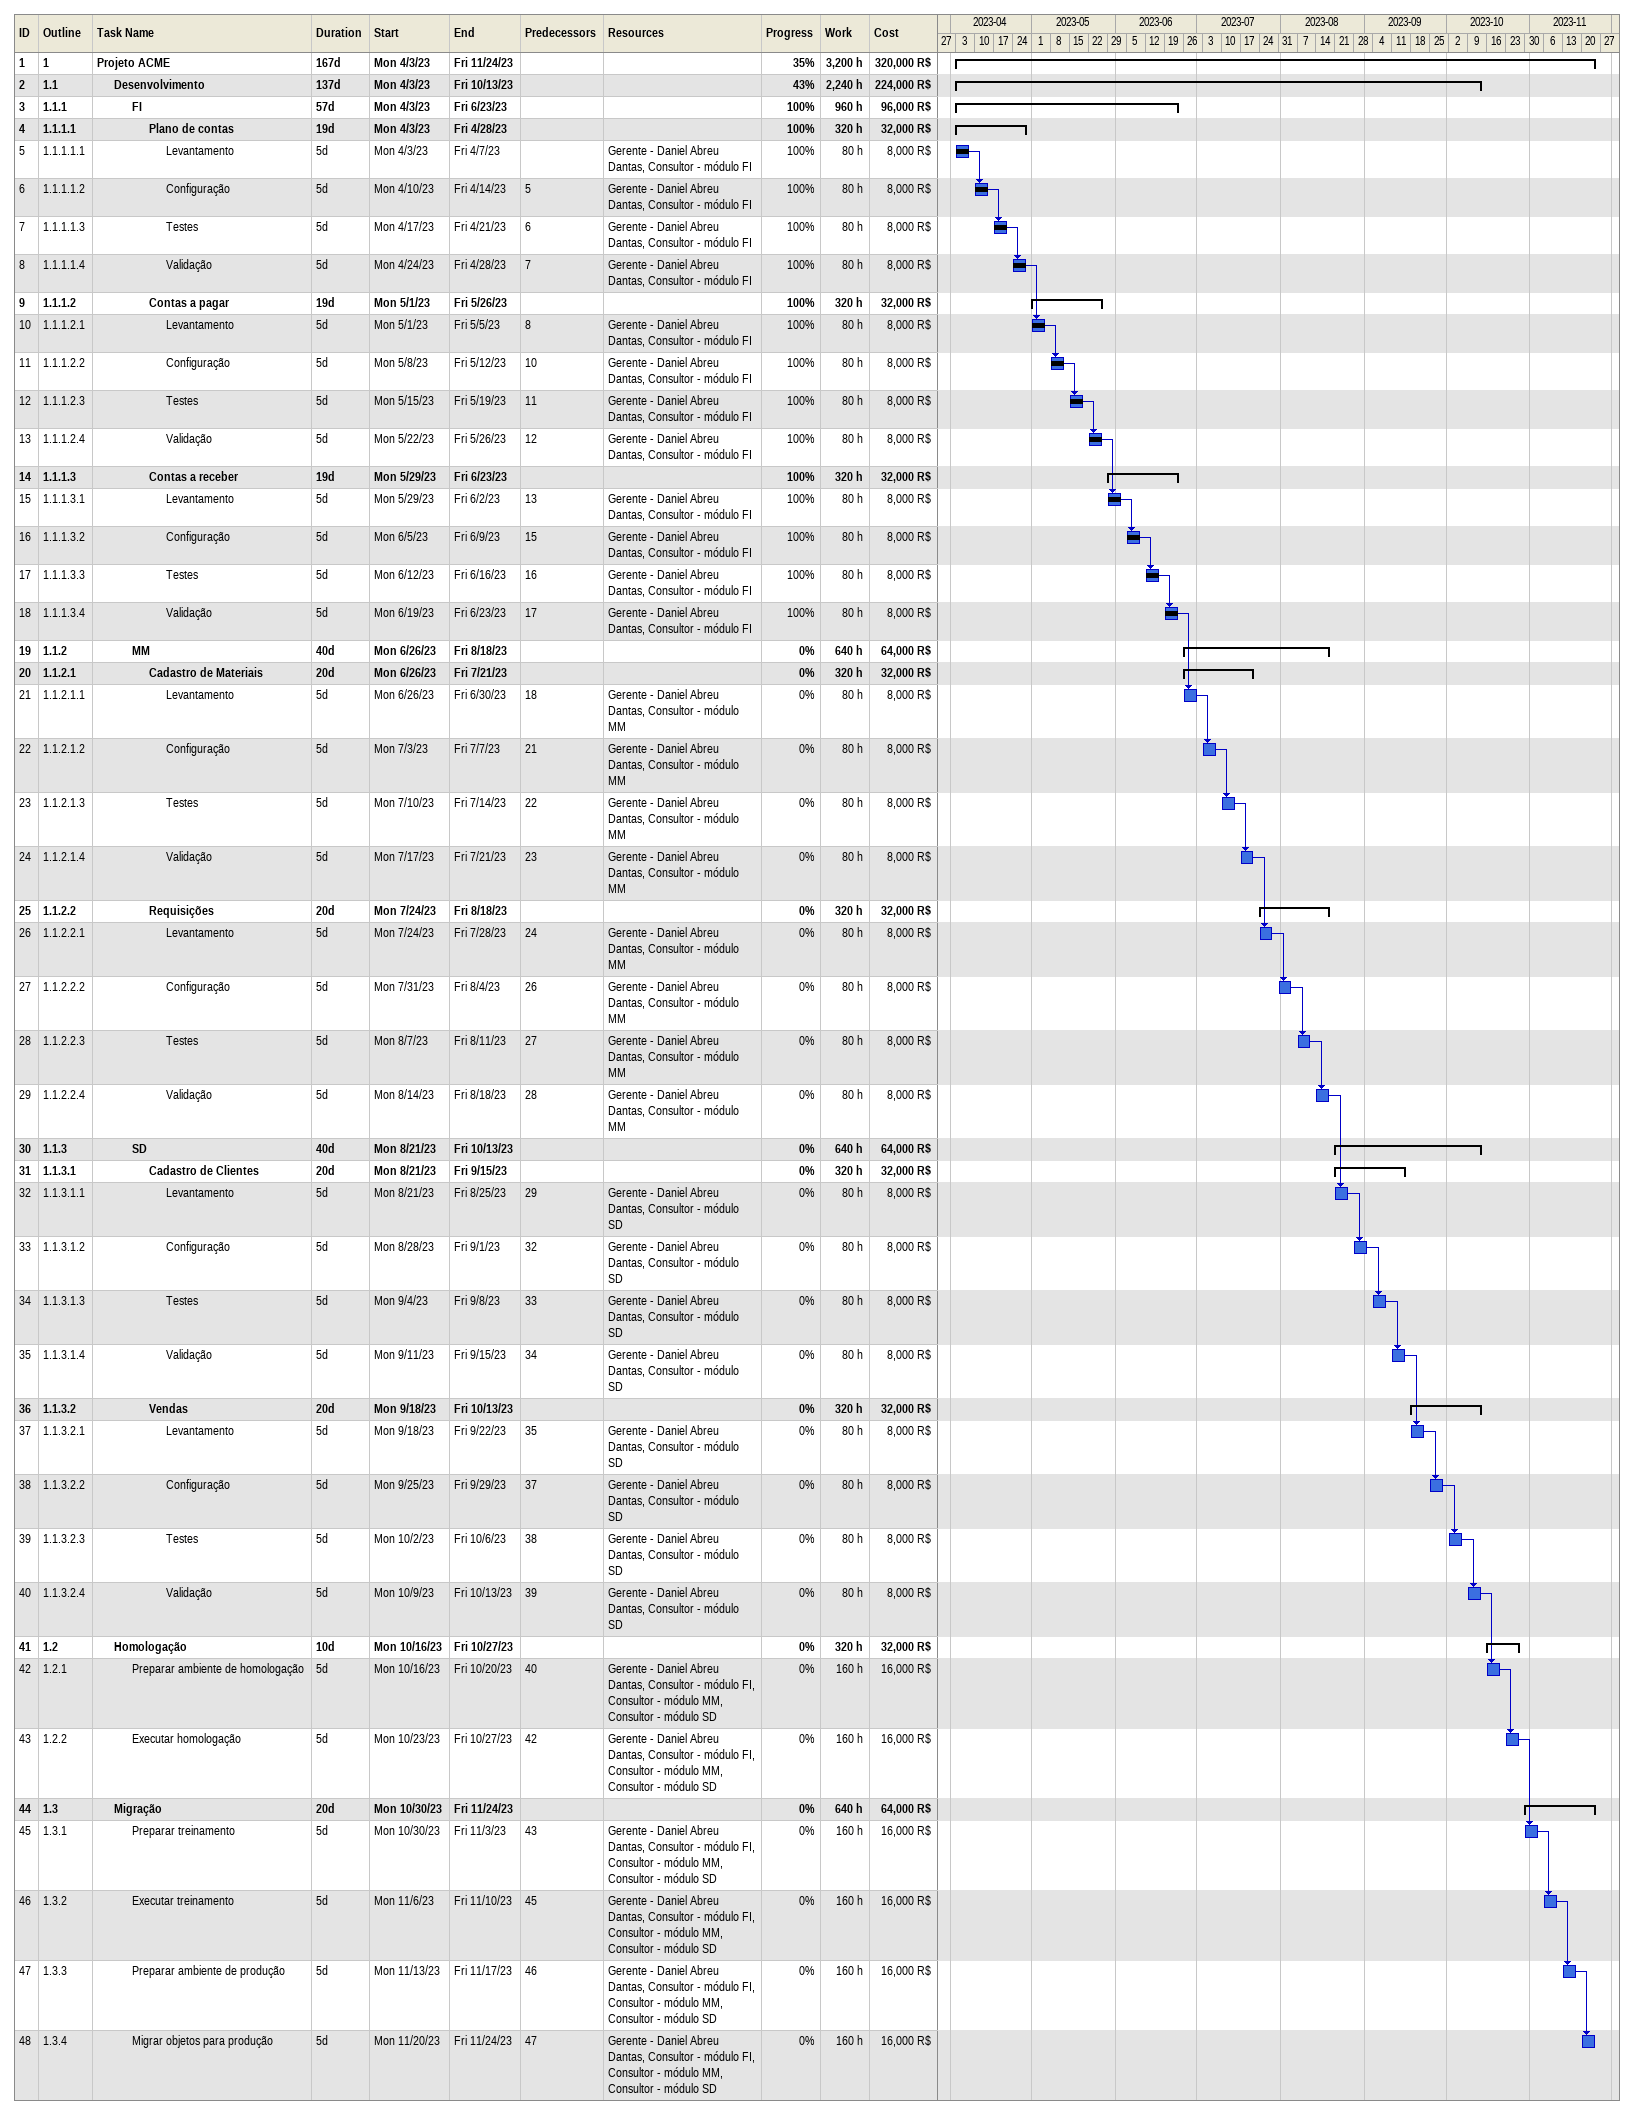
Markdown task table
| ID | WBS | Task | Duration | Start | Finish | Predecessors | Resources | % complete | Work (h) | Cost (R$) |
|---|---|---|---|---|---|---|---|---|---|---|
| 1 | 1 | **Projeto ACME** | 167d | 2023-04-03 | 2023-11-24 |  |  | 35 | 3200 | 320000 |
| 2 | 1.1 | **Desenvolvimento** | 137d | 2023-04-03 | 2023-10-13 |  |  | 43 | 2240 | 224000 |
| 3 | 1.1.1 | **FI** | 57d | 2023-04-03 | 2023-06-23 |  |  | 100 | 960 | 96000 |
| 4 | 1.1.1.1 | **Plano de contas** | 19d | 2023-04-03 | 2023-04-28 |  |  | 100 | 320 | 32000 |
| 5 | 1.1.1.1.1 | Levantamento | 5d | 2023-04-03 | 2023-04-07 |  | Gerente - Daniel Abreu Dantas, Consultor - módulo FI | 100 | 80 | 8000 |
| 6 | 1.1.1.1.2 | Configuração | 5d | 2023-04-10 | 2023-04-14 | 5 | Gerente - Daniel Abreu Dantas, Consultor - módulo FI | 100 | 80 | 8000 |
| 7 | 1.1.1.1.3 | Testes | 5d | 2023-04-17 | 2023-04-21 | 6 | Gerente - Daniel Abreu Dantas, Consultor - módulo FI | 100 | 80 | 8000 |
| 8 | 1.1.1.1.4 | Validação | 5d | 2023-04-24 | 2023-04-28 | 7 | Gerente - Daniel Abreu Dantas, Consultor - módulo FI | 100 | 80 | 8000 |
| 9 | 1.1.1.2 | **Contas a pagar** | 19d | 2023-05-01 | 2023-05-26 |  |  | 100 | 320 | 32000 |
| 10 | 1.1.1.2.1 | Levantamento | 5d | 2023-05-01 | 2023-05-05 | 8 | Gerente - Daniel Abreu Dantas, Consultor - módulo FI | 100 | 80 | 8000 |
| 11 | 1.1.1.2.2 | Configuração | 5d | 2023-05-08 | 2023-05-12 | 10 | Gerente - Daniel Abreu Dantas, Consultor - módulo FI | 100 | 80 | 8000 |
| 12 | 1.1.1.2.3 | Testes | 5d | 2023-05-15 | 2023-05-19 | 11 | Gerente - Daniel Abreu Dantas, Consultor - módulo FI | 100 | 80 | 8000 |
| 13 | 1.1.1.2.4 | Validação | 5d | 2023-05-22 | 2023-05-26 | 12 | Gerente - Daniel Abreu Dantas, Consultor - módulo FI | 100 | 80 | 8000 |
| 14 | 1.1.1.3 | **Contas a receber** | 19d | 2023-05-29 | 2023-06-23 |  |  | 100 | 320 | 32000 |
| 15 | 1.1.1.3.1 | Levantamento | 5d | 2023-05-29 | 2023-06-02 | 13 | Gerente - Daniel Abreu Dantas, Consultor - módulo FI | 100 | 80 | 8000 |
| 16 | 1.1.1.3.2 | Configuração | 5d | 2023-06-05 | 2023-06-09 | 15 | Gerente - Daniel Abreu Dantas, Consultor - módulo FI | 100 | 80 | 8000 |
| 17 | 1.1.1.3.3 | Testes | 5d | 2023-06-12 | 2023-06-16 | 16 | Gerente - Daniel Abreu Dantas, Consultor - módulo FI | 100 | 80 | 8000 |
| 18 | 1.1.1.3.4 | Validação | 5d | 2023-06-19 | 2023-06-23 | 17 | Gerente - Daniel Abreu Dantas, Consultor - módulo FI | 100 | 80 | 8000 |
| 19 | 1.1.2 | **MM** | 40d | 2023-06-26 | 2023-08-18 |  |  | 0 | 640 | 64000 |
| 20 | 1.1.2.1 | **Cadastro de Materiais** | 20d | 2023-06-26 | 2023-07-21 |  |  | 0 | 320 | 32000 |
| 21 | 1.1.2.1.1 | Levantamento | 5d | 2023-06-26 | 2023-06-30 | 18 | Gerente - Daniel Abreu Dantas, Consultor - módulo MM | 0 | 80 | 8000 |
| 22 | 1.1.2.1.2 | Configuração | 5d | 2023-07-03 | 2023-07-07 | 21 | Gerente - Daniel Abreu Dantas, Consultor - módulo MM | 0 | 80 | 8000 |
| 23 | 1.1.2.1.3 | Testes | 5d | 2023-07-10 | 2023-07-14 | 22 | Gerente - Daniel Abreu Dantas, Consultor - módulo MM | 0 | 80 | 8000 |
| 24 | 1.1.2.1.4 | Validação | 5d | 2023-07-17 | 2023-07-21 | 23 | Gerente - Daniel Abreu Dantas, Consultor - módulo MM | 0 | 80 | 8000 |
| 25 | 1.1.2.2 | **Requisições** | 20d | 2023-07-24 | 2023-08-18 |  |  | 0 | 320 | 32000 |
| 26 | 1.1.2.2.1 | Levantamento | 5d | 2023-07-24 | 2023-07-28 | 24 | Gerente - Daniel Abreu Dantas, Consultor - módulo MM | 0 | 80 | 8000 |
| 27 | 1.1.2.2.2 | Configuração | 5d | 2023-07-31 | 2023-08-04 | 26 | Gerente - Daniel Abreu Dantas, Consultor - módulo MM | 0 | 80 | 8000 |
| 28 | 1.1.2.2.3 | Testes | 5d | 2023-08-07 | 2023-08-11 | 27 | Gerente - Daniel Abreu Dantas, Consultor - módulo MM | 0 | 80 | 8000 |
| 29 | 1.1.2.2.4 | Validação | 5d | 2023-08-14 | 2023-08-18 | 28 | Gerente - Daniel Abreu Dantas, Consultor - módulo MM | 0 | 80 | 8000 |
| 30 | 1.1.3 | **SD** | 40d | 2023-08-21 | 2023-10-13 |  |  | 0 | 640 | 64000 |
| 31 | 1.1.3.1 | **Cadastro de Clientes** | 20d | 2023-08-21 | 2023-09-15 |  |  | 0 | 320 | 32000 |
| 32 | 1.1.3.1.1 | Levantamento | 5d | 2023-08-21 | 2023-08-25 | 29 | Gerente - Daniel Abreu Dantas, Consultor - módulo SD | 0 | 80 | 8000 |
| 33 | 1.1.3.1.2 | Configuração | 5d | 2023-08-28 | 2023-09-01 | 32 | Gerente - Daniel Abreu Dantas, Consultor - módulo SD | 0 | 80 | 8000 |
| 34 | 1.1.3.1.3 | Testes | 5d | 2023-09-04 | 2023-09-08 | 33 | Gerente - Daniel Abreu Dantas, Consultor - módulo SD | 0 | 80 | 8000 |
| 35 | 1.1.3.1.4 | Validação | 5d | 2023-09-11 | 2023-09-15 | 34 | Gerente - Daniel Abreu Dantas, Consultor - módulo SD | 0 | 80 | 8000 |
| 36 | 1.1.3.2 | **Vendas** | 20d | 2023-09-18 | 2023-10-13 |  |  | 0 | 320 | 32000 |
| 37 | 1.1.3.2.1 | Levantamento | 5d | 2023-09-18 | 2023-09-22 | 35 | Gerente - Daniel Abreu Dantas, Consultor - módulo SD | 0 | 80 | 8000 |
| 38 | 1.1.3.2.2 | Configuração | 5d | 2023-09-25 | 2023-09-29 | 37 | Gerente - Daniel Abreu Dantas, Consultor - módulo SD | 0 | 80 | 8000 |
| 39 | 1.1.3.2.3 | Testes | 5d | 2023-10-02 | 2023-10-06 | 38 | Gerente - Daniel Abreu Dantas, Consultor - módulo SD | 0 | 80 | 8000 |
| 40 | 1.1.3.2.4 | Validação | 5d | 2023-10-09 | 2023-10-13 | 39 | Gerente - Daniel Abreu Dantas, Consultor - módulo SD | 0 | 80 | 8000 |
| 41 | 1.2 | **Homologação** | 10d | 2023-10-16 | 2023-10-27 |  |  | 0 | 320 | 32000 |
| 42 | 1.2.1 | Preparar ambiente de homologação | 5d | 2023-10-16 | 2023-10-20 | 40 | Gerente - Daniel Abreu Dantas, Consultor - módulo FI, Consultor - módulo MM, Consultor - módulo SD | 0 | 160 | 16000 |
| 43 | 1.2.2 | Executar homologação | 5d | 2023-10-23 | 2023-10-27 | 42 | Gerente - Daniel Abreu Dantas, Consultor - módulo FI, Consultor - módulo MM, Consultor - módulo SD | 0 | 160 | 16000 |
| 44 | 1.3 | **Migração** | 20d | 2023-10-30 | 2023-11-24 |  |  | 0 | 640 | 64000 |
| 45 | 1.3.1 | Preparar treinamento | 5d | 2023-10-30 | 2023-11-03 | 43 | Gerente - Daniel Abreu Dantas, Consultor - módulo FI, Consultor - módulo MM, Consultor - módulo SD | 0 | 160 | 16000 |
| 46 | 1.3.2 | Executar treinamento | 5d | 2023-11-06 | 2023-11-10 | 45 | Gerente - Daniel Abreu Dantas, Consultor - módulo FI, Consultor - módulo MM, Consultor - módulo SD | 0 | 160 | 16000 |
| 47 | 1.3.3 | Preparar ambiente de produção | 5d | 2023-11-13 | 2023-11-17 | 46 | Gerente - Daniel Abreu Dantas, Consultor - módulo FI, Consultor - módulo MM, Consultor - módulo SD | 0 | 160 | 16000 |
| 48 | 1.3.4 | Migrar objetos para produção | 5d | 2023-11-20 | 2023-11-24 | 47 | Gerente - Daniel Abreu Dantas, Consultor - módulo FI, Consultor - módulo MM, Consultor - módulo SD | 0 | 160 | 16000 |
